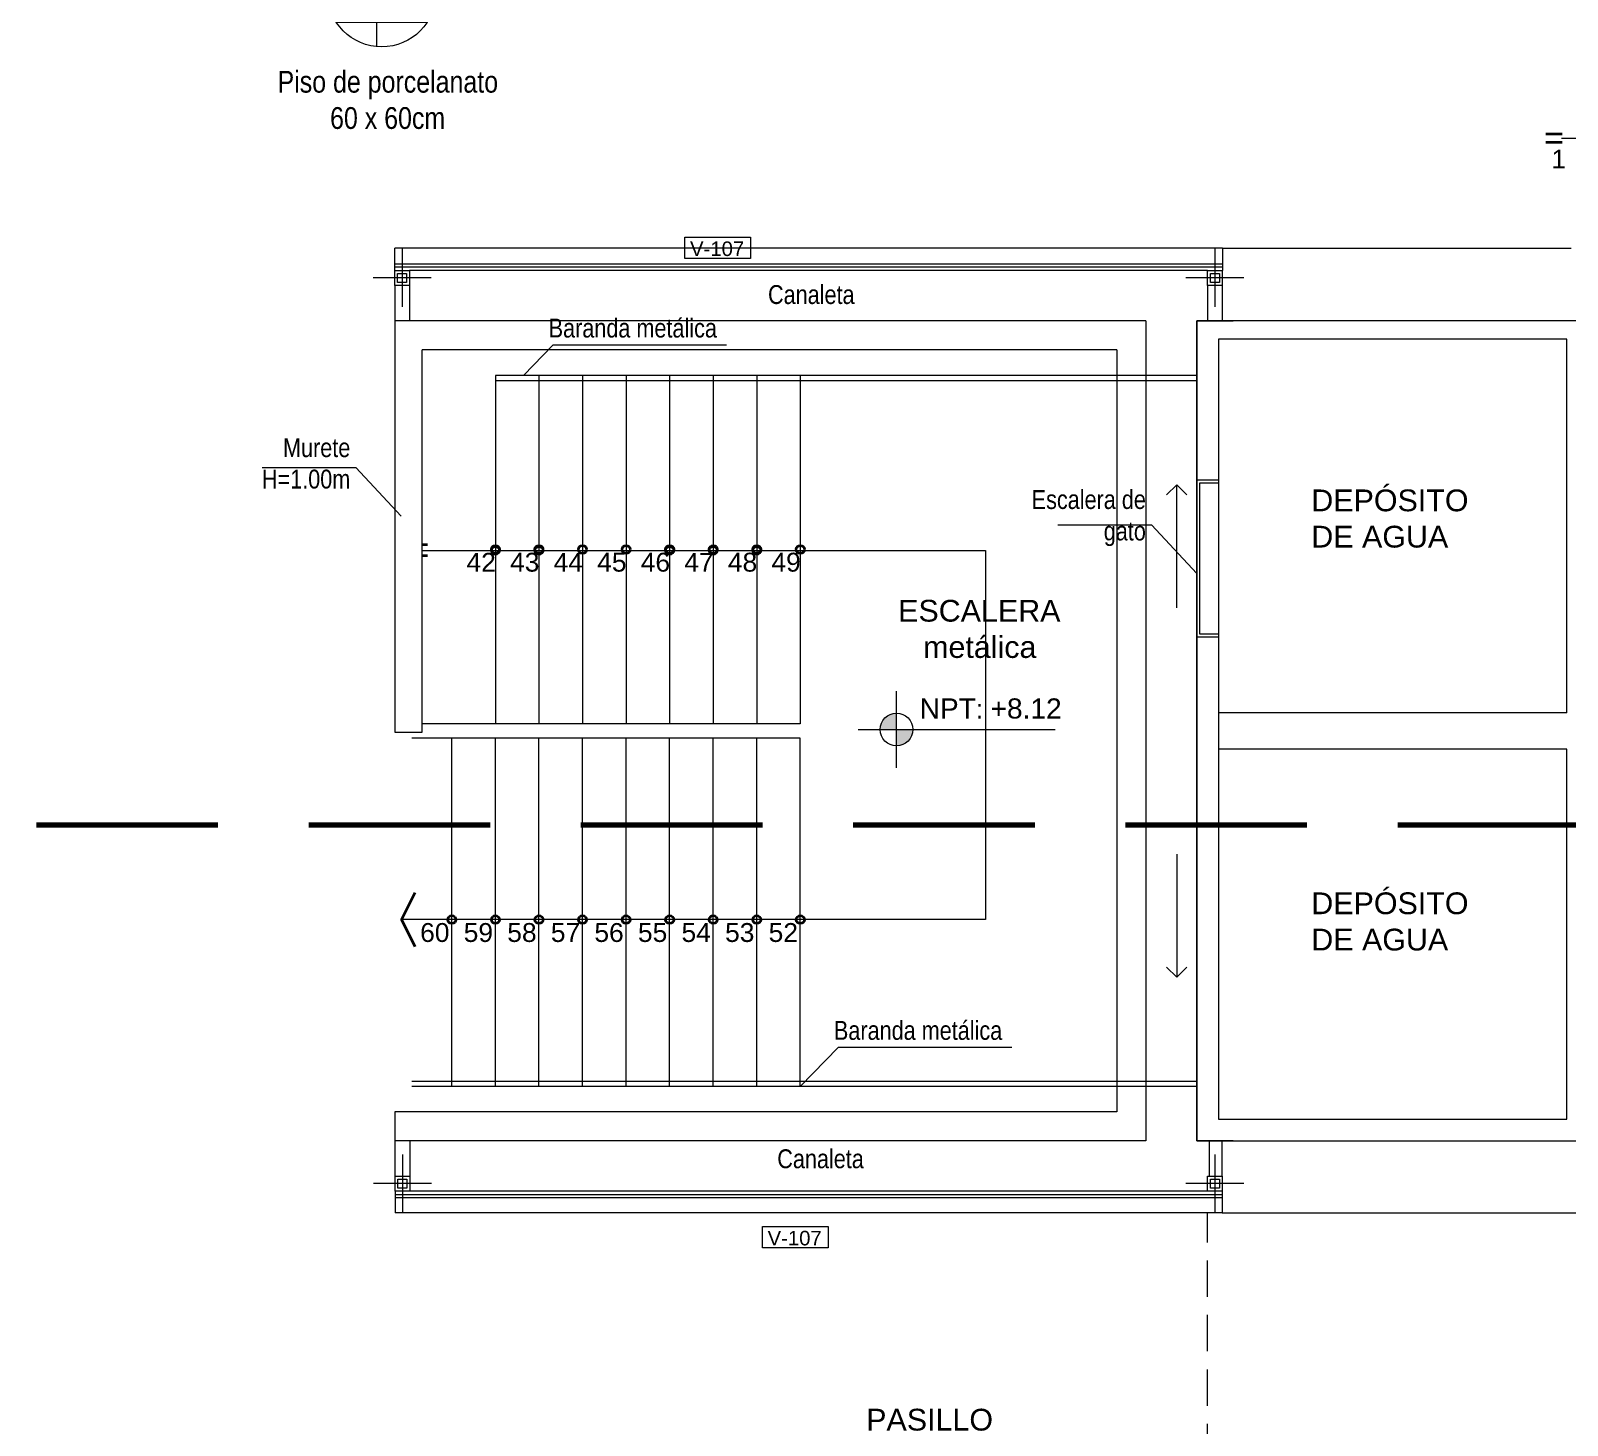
# Model space of a CAD drawing. Header units: inches. Extents: x 140 to 978, y -82 to 38.
# Drawn here: x 864.53 to 875.11, y 0.64 to 10.25 of the extents above; entities that cross this region are included whole.
import ezdxf

# ---------------------------------------------------------------- set-up
doc = ezdxf.new("R2010")
doc.units = ezdxf.units.IN
doc.header["$MEASUREMENT"] = 0
for name, pattern in [('ACAD_ISO04W100', [30.5, 24, -3, 0.5, -3]), ('DASHED', [0.75, 0.5, -0.25]), ('DASHED2', [0.375, 0.25, -0.125])]:
    doc.linetypes.add(name, pattern=pattern)
for name, color, linetype, lineweight in [('UNSAAC-COLUMNA', 24, 'Continuous', 0), ('UNSAAC-CORTE MURO', 42, 'Continuous', 35), ('UNSAAC-LINEA DE CORTE', 7, 'Continuous', 70), ('UNSAAC-LLAMADOS', 88, 'Continuous', 0), ('UNSAAC-MUEBLE', 254, 'Continuous', 0), ('UNSAAC-MURETE', 146, 'Continuous', 20), ('UNSAAC-PISOS', 253, 'Continuous', 0), ('UNSAAC-PROYECCIONES', 38, 'DASHED2', 0), ('UNSAAC-TEXTOS', 250, 'Continuous', 0), ('UNSAAC-VANOS', 24, 'Continuous', 0), ('UNSAAC-VARIOS', 30, 'Continuous', 0)]:
    doc.layers.add(name, color=color, linetype=linetype, lineweight=lineweight)
doc.styles.add('narrow', font='')
doc.styles.get("Standard").update_dxf_attribs({"font": 'arial.ttf'})
doc.styles.get('narrow').set_extended_font_data('Arial Narrow', italic=True)

# ---------------------------------------------------------------- blocks, each defined once
blk = doc.blocks.new('puzo')
at = {"layer": 'UNSAAC-PISOS'}
h = blk.add_hatch(dxfattribs=at)
h.set_pattern_fill('_USER', color=256, scale=0.3452850543121788, style=0, double=1, pattern_type=0)
h.set_pattern_definition([(0, (1324.068147049425, 3.747958097912292), (0, 0.3452850543121787), []), (90, (1324.068147049425, 3.747958097912292), (-0.3452850543121788, 2.114261182784148e-17), [])])
edge = h.paths.add_edge_path()
edge.add_arc((1324.205880251042, 3.902950040924726), 0.3753575559887786, 0, 360)
blk.add_circle((1324.205931168964, 3.903305219399844), 0.3750000000000604, dxfattribs=at)
at = {"layer": 'UNSAAC-TEXTOS', "insert": (1323.475897612018, 3.362436372597827), "char_height": 0.15, "width": 1.523970260132011, "attachment_point": 1, "style": 'narrow'}
blk.add_mtext('\\pi0.012394;{\\fArial Narrow|b0|i0|c0|p34;Piso de porcelanato \\P\\pi0.37414;60 x 60cm}', dxfattribs=at)
blk = doc.blocks.new('columna')
at = {"layer": 'UNSAAC-COLUMNA'}
for p, q in [((0, 0.2000000000000455), (0, -0.2000000000000455)), ((-1.13686837721616e-13, 0.2000000000000455), (0, -0.2000000000000455)), ((0.1999999999999318, 1.4210854715202e-13), (-0.2000000000001592, 1.4210854715202e-13)), ((0.2000000000000455, 2.842170943040401e-14), (-0.2000000000000455, 2.842170943040401e-14))]:
    blk.add_line(p, q, dxfattribs=at)
for points in [[(-0.05079999999998108, 0.0508000000000095), (0.05079999999998108, 0.0508000000000095), (0.05079999999998108, -0.05079999999998108), (-0.05079999999998108, -0.05079999999998108)], [(-0.03079999999999927, 0.03080000000001348), (0.03079999999999927, 0.03080000000001348), (0.03079999999999927, -0.03079999999998506), (-0.03079999999999927, -0.03079999999998506)]]:
    blk.add_lwpolyline(points, close=True, dxfattribs=at)
blk = doc.blocks.new('D')
at = {"layer": 'UNSAAC-COLUMNA'}
for p in [(1326.084154523222, 8.545136271436945), (1331.681866631722, 8.545136271436945), (1326.086468590389, 2.304970508315847), (1331.681866631722, 2.304970508315847)]:
    blk.add_blockref('columna', p, dxfattribs=at)

msp = doc.modelspace()

# ---------------------------------------------------------------- hatches: boundary and pattern name
at = {"layer": 'UNSAAC-TEXTOS'}
h = msp.add_hatch(color=0, dxfattribs=at)
h.dxf.hatch_style = 1
h.paths.add_polyline_path([(870.6018625165126, 5.433972629931432), (870.4893625165123, 5.433972629931432), (870.4893625165123, 5.321472629935077, 0.4142135623704376)])
h.paths.add_polyline_path([(870.4893625165123, 5.546472629927788, 0.4142135623704376), (870.376862516512, 5.433972629931432), (870.4893625165123, 5.433972629931432)])

# ---------------------------------------------------------------- linework, layer by layer
at = {"layer": 'UNSAAC-CORTE MURO'}
for p, q in [((875.0726492759836, 9.536200064166366), (874.9609626797762, 9.536200064166366)), ((875.0726492759836, 9.536200064166366), (874.9609626797762, 9.536200064166366)), ((875.0726492759836, 9.479272478710215), (874.9609626797762, 9.479272478710215)), ((875.0726492759836, 9.479272478710215), (874.9609626797762, 9.479272478710215))]:
    msp.add_line(p, q, dxfattribs=at)
at = {"layer": 'UNSAAC-CORTE MURO', "ltscale": 0.03}
for p, q in [((867.2233545232223, 6.707866976128706), (867.2586854015877, 6.707866976128706)), ((867.2233545232223, 6.631790631923558), (867.2586854015877, 6.631790631923558))]:
    msp.add_line(p, q, dxfattribs=at)
at = {"layer": 'UNSAAC-CORTE MURO'}
msp.add_lwpolyline([(867.1709709825345, 4.309716773657385), (867.0803862718672, 4.124136271439227), (867.1709709825344, 3.938555769221296)], dxfattribs=at)
for centre in [(867.7268666317184, 6.674136271439409), (867.7268666322107, 6.668014866969571), (868.0268666317186, 6.674136271439409), (868.0268666322108, 6.668014866969571), (868.326866632211, 6.67413645140789), (868.3268666317188, 6.674136271439409), (868.6268666322112, 6.67413645140789), (868.6268666317189, 6.674136107423408), (868.9268666317191, 6.674136271439409), (868.9268666322114, 6.668014866969571), (869.2268666317193, 6.674136096788459), (869.2268666322116, 6.668014866969571), (869.5268666317195, 6.674136271439409), (869.5268666322117, 6.668014866969571), (869.8268666322119, 6.67413645140789), (869.8268666317197, 6.674136271439409), (867.4268666322105, 4.124136451407708), (867.7268666322107, 4.124136451407708), (867.7268666322107, 4.124136500099112), (868.0268666322111, 4.124136451407708), (868.0268666322108, 4.124136500099112), (868.326866632211, 4.124136451407708), (868.326866632211, 4.124136500099112), (868.6268666322112, 4.124136451407708), (868.6268666322112, 4.124136500099112), (868.9268666322116, 4.124136451407708), (868.9268666322114, 4.124136500099112), (869.2268666322116, 4.124136451407708), (869.2268666322116, 4.124136500099056), (869.526866632212, 4.124136451407708), (869.5268666322117, 4.124136500099112), (869.8268666322119, 4.124136451407708), (869.8268666322119, 4.124136500099112)]:
    msp.add_circle(centre, 0.02777413581497967, dxfattribs=at)
at = {"layer": 'UNSAAC-LINEA DE CORTE', "linetype": 'DASHED', "ltscale": 2.5}
msp.add_line((832.6910961453636, 4.777380196337461), (892.0939311742964, 4.777380196337461), dxfattribs=at)
at = {"layer": 'UNSAAC-LLAMADOS', "ltscale": 2.5}
for points in [[(869.3181344801403, 8.081492283821598), (868.1225214345442, 8.081492283821598), (867.921252717284, 7.874136271439539)], [(866.1213158698749, 7.239804944413626), (866.7654987100104, 7.239804944413626), (867.077818660584, 6.904298889861947)], [(871.6003638410131, 6.844999526221238), (872.2445466811486, 6.844999526221238), (872.5568666317221, 6.509493471669558)], [(871.2827575180428, 3.242286115584015), (870.0871444724467, 3.242286115584015), (869.8268666317197, 2.974136271439107)]]:
    msp.add_lwpolyline(points, dxfattribs=at)
at = {"layer": 'UNSAAC-MUEBLE'}
for p, q in [((872.556866631722, 7.874136271439539), (867.7268666317182, 7.874136271439539)), ((867.7268666317184, 7.874136271439539), (867.7268666317184, 5.474136271439278)), ((872.556866631722, 7.83607172689598), (867.7268666317182, 7.83607172689598)), ((868.0268666317188, 7.874136271439539), (868.0268666317186, 5.474136271439278)), ((868.3268666317188, 7.874136271439539), (868.3268666317188, 5.474136271439278)), ((868.6268666317189, 7.874136271439539), (868.6268666317189, 5.474136271439278)), ((868.9268666317193, 7.874136271439539), (868.9268666317191, 5.474136271439278)), ((869.2268666317193, 7.874136271439539), (869.2268666317193, 5.474136271439278)), ((869.5268666317197, 7.874136271439539), (869.5268666317195, 5.474136271439278)), ((869.8268666317197, 7.874136271439539), (869.8268666317197, 5.474136271439278)), ((872.556866631722, 2.974136271439107), (872.556866631722, 7.874136271439539)), ((867.1507077632702, 5.414780494346218), (867.1507077632702, 5.414136271439332)), ((867.4268666317182, 2.974136271439107), (867.4268666317182, 5.374136271439369)), ((867.7268666317184, 2.974136271439107), (867.7268666317184, 5.374136271439369)), ((868.0268666317188, 2.974136271439107), (868.0268666317186, 5.374136271439369)), ((868.3268666317188, 2.974136271439107), (868.3268666317188, 5.374136271439369)), ((868.6268666317189, 2.974136271439107), (868.6268666317189, 5.374136271439369)), ((868.9268666317193, 2.974136271439107), (868.9268666317191, 5.374136271439369)), ((869.2268666317193, 2.974136271439107), (869.2268666317193, 5.374136271439369)), ((869.5268666317197, 2.974136271439107), (869.5268666317195, 5.374136271439369)), ((869.8268666317197, 2.974136271439107), (869.8268666317197, 5.374136271439369)), ((872.5568666317218, 3.009441016214296), (867.1507077632701, 3.009441016214296)), ((872.556866631722, 2.974136271439107), (867.1507077632702, 2.974136271439107))]:
    msp.add_line(p, q, dxfattribs=at)
at = {"layer": 'UNSAAC-MUEBLE', "ltscale": 2.5}
for points in [[(872.7068666317218, 7.152106523871296), (872.5568666317222, 7.152106523871303), (872.556866631722, 6.073628673081671), (872.7068666317218, 6.073628673081639)], [(872.7068666317218, 7.132106523871297), (872.5768666317222, 7.132106523871302), (872.5768666317219, 6.093628673081666), (872.7068666317218, 6.093628673081638)]]:
    msp.add_lwpolyline(points, dxfattribs=at)
at = {"layer": 'UNSAAC-MURETE'}
for p, q in [((867.0333545232222, 8.595936271437296), (867.0333545232222, 8.749514851972975)), ((872.7335071648108, 8.749514851972947), (872.7335071648108, 8.595936271437296)), ((872.6310666317222, 8.595936271437296), (867.1349545232231, 8.595936271438404)), ((867.0333545232222, 8.494336271437305), (867.0333545232222, 5.414780494346218)), ((867.1349545232222, 8.494336271437305), (867.1349545232222, 8.24913627143934)), ((872.2068666317218, 8.24913627143934), (867.0333545232222, 8.24913627143934)), ((872.2068666317218, 8.24913627143934), (872.206866631722, 2.599136271439363)), ((872.006866631722, 8.049136271439409), (867.2233545232223, 8.049136271439409)), ((867.2233545232223, 5.414780494346218), (867.2233545232223, 8.049136271439409)), ((872.006866631722, 8.049136271439409), (872.006866631722, 2.799136271439409)), ((875.1068666317224, 5.549136271439409), (872.7068666317218, 5.549136271439608)), ((867.0333545232222, 5.414780494346218), (867.2233545232223, 5.414780494346218)), ((875.1068666317224, 5.299136271439409), (872.7068666317218, 5.299136271439409)), ((872.006866631722, 2.799136271439409), (867.0333545232222, 2.799136271439352)), ((867.0333545232222, 2.799136271439352), (867.0333545232222, 2.355770508316198)), ((867.1372685903887, 2.599136271439363), (867.1372685903887, 2.355770508316198)), ((872.206866631722, 2.599136271439363), (867.2233545232223, 2.599136271439363)), ((867.0864685903884, 2.25417050831615), (867.0356685903885, 2.25417050831615)), ((867.0356685903887, 2.254170508316207), (867.0356685903887, 2.104170508316315)), ((872.6310666317222, 2.254170508316207), (867.1372685903887, 2.25417050831615)), ((872.7326666317222, 2.254170508316207), (872.7326666317222, 2.104170508316344)), ((872.7326666317222, 2.104170508316344), (867.0356685903887, 2.104170508316315))]:
    msp.add_line(p, q, dxfattribs=at)
at = {"layer": 'UNSAAC-MURETE', "linetype": 'ACAD_ISO04W100'}
msp.add_line((872.206866631722, 2.599136271439363), (867.0333545232222, 2.599136271439363), dxfattribs=at)
at = {"layer": 'UNSAAC-MURETE'}
for points in [[(872.7335071648108, 8.749514851972947), (871.3953116058988, 8.749514851973004), (867.0333545232222, 8.749514851972975)], [(875.2568666317225, 5.549136271439409), (875.2568666317227, 8.24913627143934), (872.5568666317222, 8.24913627143934), (872.556866631722, 2.599136271439363), (875.2568666317225, 2.599136271439363), (875.2568666317225, 5.299136271439409)], [(872.806866631722, 2.599136271439363), (872.556866631722, 2.599136271439363), (872.5568666317222, 8.24913627143934), (872.8068666317222, 8.24913627143934)], [(875.1068666317224, 5.549136271439409), (875.1068666317226, 8.124136271439738), (872.7068666317218, 8.124136271439738), (872.7068666317218, 2.74913627143934), (875.1068666317224, 2.74913627143934), (875.1068666317224, 5.299136271439409)]]:
    msp.add_lwpolyline(points, dxfattribs=at)
at = {"layer": 'UNSAAC-PISOS'}
msp.add_line((872.7335071648108, 8.749514851972947), (875.1347774308167, 8.74951485197289), dxfattribs=at)
at = {"layer": 'UNSAAC-PISOS', "ltscale": 2.5}
msp.add_line((872.7326666317222, 2.104170508316344), (875.1689666317225, 2.104170508316344), dxfattribs=at)
at = {"layer": 'UNSAAC-PROYECCIONES'}
msp.add_line((872.6310666317222, -2.225063728561139), (872.6310666317222, 2.104170508316344), dxfattribs=at)
at = {"layer": 'UNSAAC-TEXTOS'}
for p, q in [((872.4189668067092, 7.120569928223119), (872.349187576604, 7.050790698118021)), ((872.4189668067092, 6.272703043342119), (872.4189668067092, 7.120569928223119)), ((872.4189668067092, 7.120569928223119), (872.4887460368143, 7.050790698118021)), ((872.4189668067092, 4.575569499536584), (872.4189668067092, 3.727702614655584)), ((872.4189668067092, 3.727702614655584), (872.349187576604, 3.797481844760682)), ((872.4189668067092, 3.727702614655584), (872.4887460368143, 3.797481844760682))]:
    msp.add_line(p, q, dxfattribs=at)
at = {"layer": 'UNSAAC-TEXTOS', "color": 0}
for p, q in [((870.4893625165123, 5.169258458305728), (870.4893625165123, 5.698686801557137)), ((870.2246483448905, 5.433972629931432), (871.581934415419, 5.433972629931432))]:
    msp.add_line(p, q, dxfattribs=at)
at = {"layer": 'UNSAAC-TEXTOS'}
for points in [[(869.0315477168233, 8.825750478178279), (869.4843895141059, 8.825750478178279), (869.4843895141059, 8.679693004682676), (869.0315477168233, 8.679693004682676)], [(869.5657907193381, 2.008877207887352), (870.0186325166208, 2.008877207887352), (870.0186325166208, 1.862819734391749), (869.5657907193381, 1.862819734391749)]]:
    msp.add_lwpolyline(points, close=True, dxfattribs=at)
at = {"layer": 'UNSAAC-TEXTOS', "color": 0}
msp.add_circle((870.4893625165123, 5.433972629931432), 0.1125000000000014, dxfattribs=at)
at = {"layer": 'UNSAAC-VANOS'}
for p, q in [((875.0685879079001, 9.50773627143829), (875.2791566311531, 9.50773627143829)), ((875.0685879079001, 9.50773627143829), (875.2791566311531, 9.50773627143829)), ((867.0333545232222, 8.642736271437485), (872.7335071648108, 8.642736271437485)), ((867.0333545232222, 8.622736271437446), (872.7335071648108, 8.622736271437475)), ((867.0356685903887, 2.229136271439444), (869.754366631722, 2.229136271439444)), ((869.754366631722, 2.229136271439444), (872.7326666317224, 2.229136271439444)), ((872.6718666317222, 2.255473876495984), (872.6718666317222, 2.24967707521887)), ((872.6918666317222, 2.255473876495984), (872.6918666317222, 2.24967707521887)), ((867.0356685903887, 2.209136271439462), (869.754366631722, 2.209136271439462)), ((869.754366631722, 2.209136271439462), (872.7326666317224, 2.209136271439462))]:
    msp.add_line(p, q, dxfattribs=at)
for points in [[(867.2233545232223, 6.66801468700109), (871.102964216813, 6.66801468700109), (871.1029642168132, 4.124136271439227), (867.0803862718672, 4.124136271439227), (867.0803862718672, 4.124136271439227)], [(869.8268666317188, 5.47413627143905), (867.2233545232223, 5.47413627143905)], [(869.8268666317197, 5.374136271439369), (867.1507077632702, 5.374136271439369)]]:
    msp.add_lwpolyline(points, dxfattribs=at)
at = {"layer": 'UNSAAC-VARIOS'}
for p, q in [((872.6310666317222, 8.494336271437305), (872.6310666317222, 8.249136271439653)), ((872.7326666317222, 8.494336271437305), (872.7326666317222, 8.24913627143934)), ((872.6447666317222, 2.357073876496656), (872.6447666317222, 2.599136271439363)), ((872.7326666317222, 2.357073876496344), (872.7326666317222, 2.599136271439363))]:
    msp.add_line(p, q, dxfattribs=at)

# ---------------------------------------------------------------- block references
at = {"layer": 'UNSAAC-CORTE MURO'}
msp.add_blockref('puzo', (-457.261674192501, 6.609749601259935), dxfattribs=at)
at = {"layer": 'UNSAAC-TEXTOS'}
msp.add_blockref('D', (-459, 3.410605131648481e-13), dxfattribs=at)

# ---------------------------------------------------------------- texts
at = {"layer": 'UNSAAC-LLAMADOS', "char_height": 0.13, "style": 'narrow'}
for s, insert, width, attachment_point in [('\\pi0.28513;{\\fArial Narrow|b0|i0|c0|p34;Canaleta}', (869.3193493818378, 8.4959031788025), 1.152686518853067, 1), ('\\pi0.0056202;{\\fArial Narrow|b0|i0|c0|p34;Baranda metálica}', (868.0881306141722, 8.265073113993362), 1.152686518853067, 1), ('{\\fArial Narrow|b0|i0|c0|p34;Murete H=1.00m}', (866.7275270143823, 7.092422344170101), 0.8580480216040418, 9), ('{\\fArial Narrow|b0|i0|c0|p34;Escalera de gato}', (872.2065749855204, 6.697616925977713), 0.8580480216040418, 9), ('\\pi0.0056202;{\\fArial Narrow|b0|i0|c0|p34;Baranda metálica}', (870.0527536520747, 3.425866945755779), 1.152686518853067, 1), ('\\pi0.28513;{\\fArial Narrow|b0|i0|c0|p34;Canaleta}', (869.3830968515929, 2.541276578983279), 1.152686518853067, 1)]:
    msp.add_mtext(s, dxfattribs=dict(at, insert=insert, width=width, attachment_point=attachment_point))
at = {"layer": 'UNSAAC-TEXTOS'}
for s, insert, char_height, width, attachment_point in [('1', (875.0502302822129, 9.364398949345393), 0.13, 0.04243710777626193, 5), ('42', (867.6289472414194, 6.585888166711072), 0.13, 0.04243710777626193, 5), ('43', (867.9289472414196, 6.585887986742648), 0.13, 0.04243710777626193, 5), ('44', (868.2289472414197, 6.585887986742648), 0.13, 0.04243710777626193, 5), ('45', (868.5289472414199, 6.585888166711186), 0.13, 0.04243710777626193, 5), ('46', (868.8289472414201, 6.585887986742648), 0.13, 0.04243710777626193, 5), ('47', (869.1289472414203, 6.585887986742648), 0.13, 0.04243710777626193, 5), ('48', (869.4289472414205, 6.585887986742648), 0.13, 0.04243710777626193, 5), ('49', (869.7289472414207, 6.585887986742648), 0.13, 0.04243710777626193, 5), ('{\\H1.0667x;NPT\\fArial|b0|i0|c204|p34;\\H0.9375x;:\\fArial|b0|i0|c0|p34; \\H1.0667x;+8.12}', (870.6484721995554, 5.648144925743324), 0.13, 1.057229877216917, 1), ('60', (867.3096742051321, 4.034288403302995), 0.13, 0.04243710777626193, 5), ('59', (867.6096742056245, 4.034288403302995), 0.13, 0.04243710777626193, 5), ('58', (867.9096742056247, 4.034288403302995), 0.13, 0.04243710777626193, 5), ('57', (868.2096742056249, 4.034288403302995), 0.13, 0.04243710777626193, 5), ('56', (868.5096742056251, 4.034288403302995), 0.13, 0.04243710777626193, 5), ('55', (868.8096742056252, 4.034288403302995), 0.13, 0.04243710777626193, 5), ('54', (869.1096742056254, 4.034288403302938), 0.13, 0.04243710777626193, 5), ('53', (869.4096742056256, 4.034288403302995), 0.13, 0.04243710777626193, 5), ('52', (869.7096742056258, 4.034288403302995), 0.13, 0.04243710777626193, 5), ('\\pi0.71323;PASILLO', (869.5673403327061, 0.7536310787516101), 0.15, 2.274485395047389, 1)]:
    msp.add_mtext(s, dxfattribs=dict(at, insert=insert, char_height=char_height, width=width, attachment_point=attachment_point))
at = {"layer": 'UNSAAC-TEXTOS', "attachment_point": 1}
for s, width, insert, char_height in [('{\\f@Arial Unicode MS|b0|i0|c0|p34;V-}107', 0.2, (869.0674150837631, 8.796455523565427), 0.1), ('DEPÓSITO DE AGUA', 1.334505968724295, (873.3460363353197, 7.087746345623269), 0.15), ('\\pi0.67371;ESCALERA \\P\\pi0.84581;metálica  ', 2.449186598267227, (869.8268666317197, 6.327325988188832), 0.15), ('DEPÓSITO DE AGUA', 1.334505968724295, (873.3460363353197, 4.311581705432114), 0.15), ('{\\f@Arial Unicode MS|b0|i0|c0|p34;V-}107', 0.2, (869.6016580862779, 1.979582253274501), 0.1)]:
    msp.add_mtext_dynamic_manual_height_columns(s, width=width, gutter_width=1, heights=[0], dxfattribs=dict(at, insert=insert, char_height=char_height))

doc.saveas('drawing.dxf')
